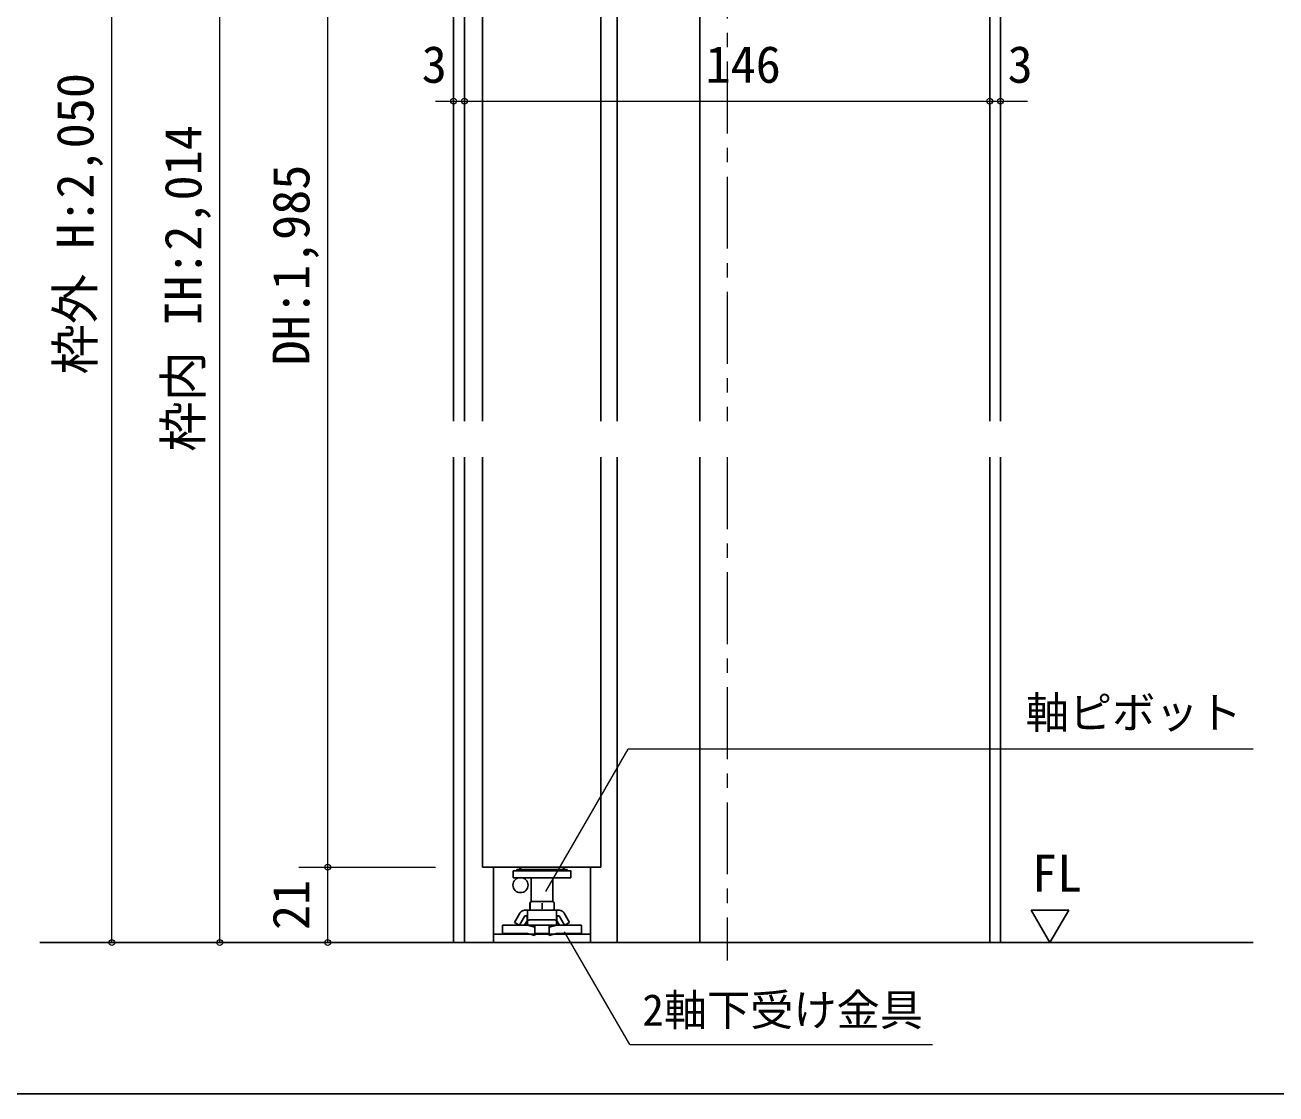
# Model space of a CAD drawing. Units: millimetres at full size; details may follow other scales. Extents: x -800 to 800, y -560 to 560.
# Drawn here: x -475.2 to -127.5, y -24 to 273.3 of the extents above; entities that cross this region are included whole.
import ezdxf
from ezdxf.enums import TextEntityAlignment as Align

# ---------------------------------------------------------------- set-up
doc = ezdxf.new("R2010")
doc.units = ezdxf.units.MM
doc.header["$LTSCALE"] = 4
doc.header["$PDMODE"] = 32
doc.header["$PDSIZE"] = 1.6
doc.linetypes.add('CHAIN1', pattern=[8, 5, -1, 1, -1])
for name, color, linetype, lineweight in [('0-0', 7, 'Continuous', 25), ('1-0', 7, 'Continuous', 25), ('2-0', 4, 'Continuous', 9)]:
    doc.layers.add(name, color=color, linetype=linetype, lineweight=lineweight)
doc.styles.add('ＭＳ ゴシック', font='')
doc.styles.get('ＭＳ ゴシック').set_extended_font_data('MS Gothic')

msp = doc.modelspace()

# ---------------------------------------------------------------- linework, layer by layer
at = {"layer": '0-0'}
msp.add_line((-780, -24), (152, -24), dxfattribs=at)
at = {"layer": '1-0', "color": 4, "linetype": 'CHAIN1', "lineweight": 9}
for p, q in [((-280.089, 423.117), (-280.089, 163.117)), ((-280.089, 153.117), (-280.089, 13.117))]:
    msp.add_line(p, q, dxfattribs=at)
at = {"layer": '2-0'}
for p, q in [((-451.089, 18.117), (-451.089, 418.117)), ((-421.089, 18.117), (-421.089, 382.158)), ((-391.089, 39.092), (-391.089, 374.167)), ((-361.089, 252.158), (-196.575, 252.158)), ((-356.089, 252.158), (-353.093, 252.158)), ((-207.086, 252.158), (-204.089, 252.158)), ((-330.452, 32.323), (-307.58, 71.935)), ((-133.908, 71.934), (-307.58, 71.934)), ((-399.089, 39.092), (-361.089, 39.092)), ((-391.089, 18.117), (-391.089, 39.092)), ((-307.114, -10.255), (-325.245, 21.146)), ((-459.089, 18.117), (-431.089, 18.117)), ((-419.089, 18.117), (-391.089, 18.117)), ((-399.089, 18.117), (-361.089, 18.117)), ((-307.114, -10.255), (-223.005, -10.255))]:
    msp.add_line(p, q, dxfattribs=at)
at = {"layer": '2-0', "color": 7, "lineweight": 25}
for p, q in [((-356.089, 163.117), (-356.089, 418.117)), ((-353.093, 163.117), (-353.093, 418.117)), ((-207.086, 163.117), (-207.086, 418.117)), ((-204.089, 163.117), (-204.089, 418.117)), ((-310.639, 382.158), (-310.639, 163.117)), ((-287.665, 382.158), (-287.665, 163.117)), ((-348.097, 374.167), (-348.097, 163.117)), ((-315.135, 374.167), (-315.135, 163.117)), ((-356.089, 18.117), (-356.089, 153.117)), ((-353.093, 18.117), (-353.093, 153.117)), ((-348.097, 153.117), (-348.097, 39.093)), ((-315.135, 153.117), (-315.135, 39.093)), ((-310.639, 153.117), (-310.639, 18.117)), ((-287.665, 153.117), (-287.665, 18.117)), ((-207.086, 18.117), (-207.086, 153.117)), ((-204.089, 18.117), (-204.089, 153.117)), ((-348.097, 39.092), (-315.135, 39.092)), ((-345.002, 18.117), (-345.002, 39.093)), ((-338.512, 38.096), (-338.512, 38.399)), ((-338.512, 38.399), (-324.525, 38.399)), ((-337.511, 39.092), (-337.511, 38.097)), ((-325.524, 39.092), (-325.524, 38.097)), ((-324.525, 38.399), (-324.525, 38.097)), ((-318.033, 18.117), (-318.033, 39.093)), ((-339.509, 38.096), (-339.509, 36.096)), ((-339.509, 36.097), (-323.528, 36.097)), ((-334.515, 29.5), (-334.515, 36.097)), ((-328.521, 36.097), (-328.521, 29.499)), ((-334.865, 29.104), (-334.865, 27.505)), ((-334.857, 29.104), (-334.857, 27.505)), ((-334.463, 29.505), (-328.571, 29.505)), ((-334.409, 29.488), (-334.239, 29.499)), ((-331.519, 29.104), (-331.519, 27.505)), ((-331.07, 29.488), (-330.899, 29.499)), ((-328.177, 27.506), (-328.177, 29.105)), ((-328.171, 27.506), (-328.171, 29.105)), ((-337.647, 26.308), (-339.147, 23.712)), ((-337.763, 22.912), (-336.266, 25.51)), ((-336.266, 27.108), (-326.771, 27.108)), ((-336.266, 25.51), (-335.514, 25.51)), ((-335.612, 22.912), (-335.612, 25.008)), ((-335.514, 27.108), (-335.514, 22.911)), ((-334.937, 24.409), (-328.098, 24.409)), ((-331.987, 27.12), (-331.828, 27.147)), ((-331.828, 27.146), (-331.662, 27.225)), ((-328.488, 27.146), (-328.322, 27.225)), ((-327.522, 27.108), (-327.522, 22.911)), ((-327.522, 25.51), (-326.77, 25.51)), ((-327.423, 22.912), (-327.423, 25.008)), ((-323.887, 23.713), (-325.387, 26.309)), ((-342.505, 22.912), (-342.505, 20.612)), ((-320.532, 22.912), (-342.505, 22.912)), ((-339.147, 23.713), (-337.763, 22.913)), ((-336.377, 22.912), (-335.8, 23.912)), ((-335.514, 22.912), (-333.516, 22.413)), ((-333.516, 20.116), (-333.516, 22.911)), ((-327.522, 22.912), (-329.521, 22.413)), ((-329.521, 20.116), (-329.521, 22.911)), ((-327.232, 23.912), (-326.657, 22.911)), ((-320.532, 20.613), (-320.532, 22.913)), ((-471.089, 18.117), (-133.908, 18.117)), ((-345.002, 20.415), (-318.033, 20.415)), ((-345.002, 18.117), (-318.033, 18.117)), ((-342.505, 20.613), (-335.514, 20.613)), ((-333.516, 20.116), (-335.514, 20.613)), ((-333.516, 20.613), (-329.521, 20.613)), ((-329.521, 20.116), (-327.522, 20.613)), ((-327.522, 20.613), (-320.532, 20.613))]:
    msp.add_line(p, q, dxfattribs=at)
for points in [[(-339.509, 38.096), (-323.528, 38.096), (-323.528, 36.096)], [(-334.239, 29.5), (-332.218, 29.5), (-331.989, 29.49)], [(-330.899, 29.5), (-330.729, 29.5), (-328.647, 29.49)], [(-334.711, 27.22), (-334.564, 27.151), (-334.409, 27.122)], [(-334.409, 27.123), (-332.218, 27.11), (-331.989, 27.12)], [(-331.367, 27.22), (-331.223, 27.151), (-331.07, 27.122)], [(-331.07, 27.123), (-328.878, 27.11), (-328.647, 27.12), (-328.488, 27.147)], [(-326.771, 25.51), (-325.271, 22.912), (-323.887, 23.712)]]:
    msp.add_lwpolyline(points, dxfattribs=at)
msp.add_lwpolyline([(-190.343, 18.117), (-195.539, 27.117), (-185.146, 27.117)], close=True, dxfattribs=at)
msp.add_circle((-337.51, 34.099), 2.098, dxfattribs=at)
for centre, radius, start, end in [((-338.009, 38.9), 0.5, 269.98386, 278.41977), ((-338.008, 38.893), 0.493, 278.43169, 286.77384), ((-337.507, 39.405), 0.51, 217.7765, 222.53789), ((-337.507, 39.405), 0.511, 222.53792, 227.25932), ((-338.008, 38.892), 0.493, 286.78056, 294.98632), ((-337.506, 39.406), 0.512, 227.25896, 231.94985), ((-337.506, 39.406), 0.512, 231.94921, 236.62201), ((-338.009, 38.895), 0.496, 294.98834, 303.05982), ((-337.506, 39.406), 0.512, 236.62121, 241.29019), ((-337.507, 39.404), 0.51, 241.28936, 245.9697), ((-338.011, 38.897), 0.499, 303.05841, 311.03341), ((-337.508, 39.402), 0.507, 245.96896, 250.67563), ((-338.012, 38.898), 0.5, 311.03019, 318.96913), ((-337.509, 39.398), 0.503, 250.67511, 255.42181), ((-337.51, 39.394), 0.499, 255.42163, 260.21969), ((-338.011, 38.898), 0.499, 318.96582, 326.9373), ((-337.511, 39.39), 0.495, 260.21999, 265.07727), ((-338.008, 38.896), 0.495, 326.93561, 335.00171), ((-338.005, 38.894), 0.492, 335.00331, 343.20502), ((-337.511, 39.387), 0.492, 265.07816, 269.99796), ((-338.004, 38.894), 0.491, 343.21125, 351.55498), ((-338.01, 38.895), 0.497, 351.56647, 0.01422), ((-325.029, 38.896), 0.495, 179.9831, 188.5098), ((-325.524, 39.387), 0.493, 270.00398, 274.965), ((-325.036, 38.895), 0.488, 188.52303, 196.95504), ((-325.036, 38.895), 0.488, 196.96289, 205.24801), ((-325.525, 39.392), 0.498, 274.96527, 279.84263), ((-325.032, 38.897), 0.493, 205.2509, 213.38356), ((-325.028, 38.899), 0.498, 213.38274, 221.39521), ((-325.525, 39.397), 0.503, 279.84217, 284.64554), ((-325.025, 38.902), 0.501, 221.39235, 229.34133), ((-325.527, 39.401), 0.507, 284.64451, 289.38909), ((-325.527, 39.404), 0.51, 289.38763, 294.09279), ((-325.024, 38.903), 0.503, 229.33816, 237.29013), ((-325.528, 39.404), 0.511, 294.09107, 298.77903), ((-325.024, 38.902), 0.502, 237.28833, 245.30481), ((-325.527, 39.403), 0.509, 298.77721, 303.47185), ((-325.525, 39.4), 0.505, 303.47005, 308.19563), ((-325.025, 38.902), 0.501, 245.30597, 253.42948), ((-325.521, 39.395), 0.499, 308.19403, 312.97395), ((-325.515, 39.389), 0.491, 312.97271, 317.82817), ((-325.024, 38.903), 0.503, 253.43487, 261.67617), ((-325.509, 39.383), 0.482, 317.82748, 322.77599), ((-325.023, 38.91), 0.51, 261.6864, 270.0152), ((-334.465, 29.104), 0.4, 171.5227, 180.01305), ((-334.469, 29.105), 0.396, 163.13741, 171.51089), ((-334.468, 29.104), 0.397, 154.91354, 163.13113), ((-334.464, 29.103), 0.401, 146.84314, 154.9121), ((-334.462, 29.101), 0.404, 138.88166, 146.84512), ((-334.46, 29.1), 0.406, 130.96234, 138.88536), ((-334.461, 29.1), 0.405, 123.01134, 130.966), ((-334.462, 29.103), 0.403, 114.96262, 123.01323), ((-334.463, 29.105), 0.4, 106.77263, 114.96109), ((-334.463, 29.105), 0.4, 98.43395, 106.76634), ((-334.463, 29.1), 0.405, 89.9853, 98.42231), ((-328.571, 29.099), 0.406, 81.60278, 90.01789), ((-328.57, 29.106), 0.399, 73.25357, 81.59079), ((-328.57, 29.107), 0.398, 65.03193, 73.24651), ((-328.571, 29.106), 0.399, 56.93917, 65.0294), ((-328.572, 29.104), 0.401, 48.94106, 56.93998), ((-328.573, 29.103), 0.402, 40.98079, 48.94365), ((-328.572, 29.104), 0.402, 32.99336, 40.98348), ((-328.57, 29.105), 0.4, 24.92015, 32.99448), ((-328.569, 29.105), 0.398, 16.72316, 24.9181), ((-328.57, 29.105), 0.399, 8.3981, 16.71671), ((-328.576, 29.104), 0.405, 359.98366, 8.38672), ((-336.253, 25.506), 1.608, 144.56641, 150.08606), ((-336.26, 25.511), 1.599, 139.07771, 144.5647), ((-336.263, 25.514), 1.595, 133.62234, 139.0767), ((-336.264, 25.515), 1.594, 128.19441, 133.62191), ((-336.265, 25.515), 1.593, 122.78364, 128.19437), ((-336.265, 25.516), 1.592, 117.37711, 122.7838), ((-336.266, 25.518), 1.591, 111.96103, 117.37726), ((-336.267, 25.519), 1.589, 106.52259, 111.96096), ((-336.267, 25.52), 1.588, 101.05179, 106.52211), ((-336.267, 25.518), 1.59, 95.54312, 101.05071), ((-336.266, 25.511), 1.597, 89.99705, 95.5413), ((-336.112, 25.015), 0.495, 81.47806, 90.01153), ((-336.111, 25.018), 0.492, 73.06591, 81.46598), ((-336.112, 25.015), 0.494, 64.83245, 73.05969), ((-336.115, 25.01), 0.5, 56.76775, 64.83132), ((-336.117, 25.006), 0.505, 48.8236, 56.7702), ((-336.119, 25.004), 0.508, 40.92867, 48.82788), ((-336.118, 25.005), 0.507, 33.00386, 40.93298), ((-336.115, 25.006), 0.503, 24.97745, 33.00643), ((-336.112, 25.008), 0.499, 16.8, 24.97658), ((-336.11, 25.009), 0.498, 8.45855, 16.79425), ((-336.115, 25.008), 0.502, 359.9877, 8.44717), ((-334.94, 23.41), 0.999, 111.73441, 117.13078), ((-334.939, 23.407), 1.002, 106.33828, 111.73505), ((-334.938, 23.405), 1.004, 100.92488, 106.33865), ((-334.938, 23.403), 1.006, 95.48088, 100.92475), ((-334.937, 23.4), 1.009, 89.99822, 95.48007), ((-334.464, 27.506), 0.4, 179.97968, 188.47004), ((-334.472, 27.505), 0.393, 188.48353, 196.90701), ((-334.473, 27.504), 0.392, 196.91558, 205.2149), ((-334.471, 27.505), 0.394, 205.21873, 213.38075), ((-334.468, 27.507), 0.397, 213.38094, 221.42944), ((-334.466, 27.509), 0.4, 221.42753, 229.41088), ((-334.465, 27.51), 0.402, 229.40855, 237.38563), ((-334.465, 27.511), 0.403, 237.38451, 245.41037), ((-334.464, 27.511), 0.403, 245.41195, 253.52417), ((-334.464, 27.514), 0.406, 253.52964, 261.73629), ((-334.463, 27.521), 0.413, 261.74617, 270.01734), ((-328.571, 27.52), 0.412, 269.98026, 278.26119), ((-328.57, 27.512), 0.404, 278.27172, 286.50403), ((-328.569, 27.509), 0.4, 286.51032, 294.65748), ((-328.569, 27.508), 0.4, 294.65991, 302.72279), ((-328.569, 27.508), 0.399, 302.72244, 310.73174), ((-328.568, 27.507), 0.398, 310.73006, 318.73483), ((-328.567, 27.506), 0.396, 318.7334, 326.78766), ((-328.565, 27.504), 0.394, 326.78812, 334.93692), ((-328.564, 27.504), 0.393, 334.94071, 343.20648), ((-328.566, 27.505), 0.395, 343.21466, 351.58552), ((-328.574, 27.506), 0.404, 351.59826, 0.02123), ((-328.098, 23.402), 1.007, 84.51445, 90.00344), ((-328.098, 23.408), 1.002, 79.05361, 84.51258), ((-328.097, 23.41), 1, 73.62527, 79.05239), ((-328.097, 23.41), 1, 68.22577, 73.62458), ((-328.098, 23.408), 1.001, 62.84738, 68.22547), ((-326.921, 25.008), 0.502, 171.55059, 180.01275), ((-326.926, 25.009), 0.497, 163.19552, 171.53916), ((-326.924, 25.008), 0.499, 155.00073, 163.18961), ((-326.921, 25.007), 0.503, 146.95559, 154.99962), ((-326.918, 25.005), 0.506, 139.0131, 146.95787), ((-326.917, 25.004), 0.507, 131.10419, 139.01707), ((-326.918, 25.005), 0.505, 123.1528, 131.1081), ((-326.92, 25.009), 0.501, 115.09083, 123.15488), ((-326.922, 25.013), 0.497, 106.87314, 115.08938), ((-326.923, 25.015), 0.495, 98.49175, 106.86673), ((-326.922, 25.01), 0.5, 89.98666, 98.47974), ((-326.771, 25.516), 1.592, 84.43738, 90.00111), ((-326.771, 25.517), 1.591, 78.9247, 84.4358), ((-326.772, 25.514), 1.594, 73.46338, 78.92397), ((-326.773, 25.51), 1.599, 68.04451, 73.46332), ((-326.774, 25.506), 1.603, 62.6542, 68.04491), ((-326.775, 25.504), 1.605, 57.27549, 62.65485), ((-326.775, 25.505), 1.604, 51.8903, 57.27615), ((-326.774, 25.506), 1.602, 46.48138, 51.89074), ((-326.771, 25.509), 1.599, 41.03434, 46.4814), ((-326.77, 25.51), 1.597, 35.53944, 41.03372), ((-326.771, 25.509), 1.598, 29.99336, 35.53801), ((-334.957, 23.433), 0.97, 144.68894, 150.37951), ((-334.957, 23.433), 0.97, 139.0582, 144.68654), ((-334.954, 23.43), 0.974, 133.4945, 139.05681), ((-334.95, 23.425), 0.981, 127.99335, 133.49396), ((-334.945, 23.42), 0.988, 122.54372, 127.99345), ((-334.942, 23.415), 0.994, 117.13008, 122.54425), ((-328.098, 23.407), 1.002, 57.4798, 62.84728), ((-328.099, 23.406), 1.004, 52.11186, 57.47971), ((-328.101, 23.404), 1.006, 46.73316, 52.11159), ((-328.103, 23.402), 1.009, 41.33571, 46.73253), ((-328.107, 23.398), 1.014, 35.91545, 41.33459), ((-328.113, 23.393), 1.023, 30.47343, 35.91371)]:
    msp.add_arc(centre, radius, start, end, dxfattribs=at)
at = {"layer": '2-0'}
for p in [(-356.089, 252.158), (-353.093, 252.158), (-207.086, 252.158), (-204.089, 252.158), (-391.089, 39.092), (-451.089, 18.117), (-421.089, 18.117), (-391.089, 18.117)]:
    msp.add_point(p, dxfattribs=at)

# ---------------------------------------------------------------- texts
at = {"layer": '2-0', "color": 7, "style": 'ＭＳ ゴシック'}
for s, height, p in [('3', 10.26, (-364.956, 254.158)), ('146', 10.26, (-286.095, 254.158)), ('3', 10.26, (-202.121, 254.158)), ('軸ピボット', 8.798, (-197.075, 75.045)), ('FL', 10.26, (-195.386, 29.238)), ('2軸下受け金具', 8.798, (-303.65, -7.659))]:
    msp.add_text(s, height=height, dxfattribs=at).set_placement(p, align=Align.BOTTOM_LEFT)
for s, p in [('枠外 H:2,050', (-453.089, 176.117)), ('枠内 IH:2,014', (-423.089, 154.637)), ('DH:1,985', (-393.089, 178.63)), ('21', (-393.089, 21.604))]:
    msp.add_text(s, height=10.26, rotation=90, dxfattribs=at).set_placement(p, align=Align.BOTTOM_LEFT)

doc.saveas('drawing.dxf')
